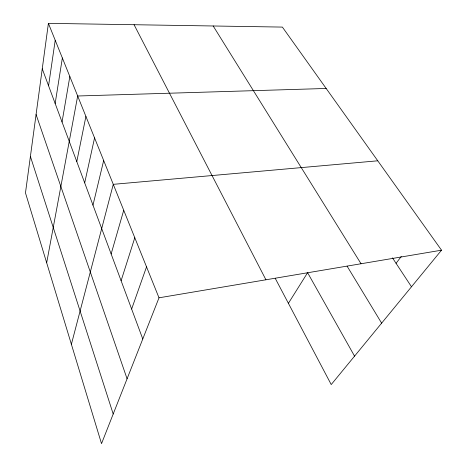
<?xml version="1.0" encoding="UTF-8"?>
<svg xmlns="http://www.w3.org/2000/svg" width="467" height="467" viewBox="0 0 467 467"><rect width="100%" height="100%" fill="white"/><g stroke="black" fill="none" stroke-linecap="round" stroke-linejoin="round"><path stroke-width="0.7" d="M48.399 23.35L25.475 192.894L101.52 443.65L159.002 297.806L48.399 23.35L282.389 27.092L441.525 250.189L331.22 384.563L275.221 278.309M48.562 85.782L55.217 40.273M55.159 103.493L62.356 57.984M62.041 122.004L69.834 76.541M46.677 262.804L77.674 95.998L326.17 88.467M76.786 161.629L85.91 116.429M84.69 182.866L94.562 137.905M92.98 205.153L103.674 160.514M71.387 344.284L113.277 184.337L377.762 160.8M111.14 253.96L123.726 210.267M121.105 280.743L134.794 237.726M131.636 309.043L146.533 266.855M288.402 303.317L307.601 272.693L354.552 356.146M396.057 263.312L401.293 256.459M159.002 297.806L441.525 250.189M392.473 257.866L411.491 286.779M213.18 25.983L361.044 263.756M347.092 266.155L381.638 323.146M134.07 24.722L265.933 279.786M42.252 68.807L142.774 338.984M36.07 114.508L127.077 378.795M30.402 156.433L113.201 414.007"/></g></svg>
